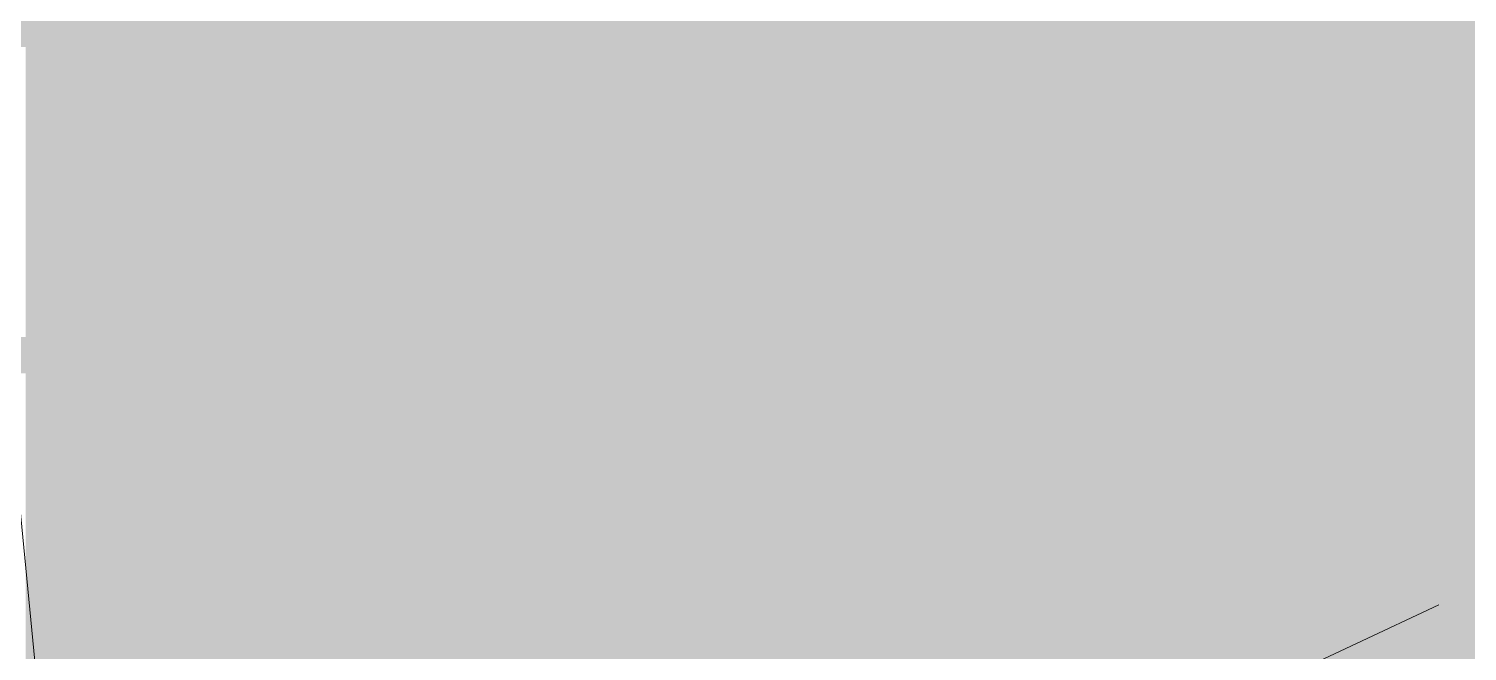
# Model space of a CAD drawing. Header units: millimetres. Extents: x 5 to 1315, y 5 to 292.
# Drawn here: x 1172.768 to 1176.59, y 97.01 to 98.665 of the extents above; entities that cross this region are included whole.
import ezdxf

# ---------------------------------------------------------------- set-up
doc = ezdxf.new("R2010")
doc.units = ezdxf.units.MM
doc.layers.add('EXISTING', color=7, linetype='Continuous')
doc.layers.add('IMAGES', color=7, linetype='Continuous')

# ---------------------------------------------------------------- blocks, each defined once
blk = doc.blocks.new('SHEET_03')
at = {"layer": 'EXISTING', "color": 250, "lineweight": 9}
for p, q in [((272.4392, 100.5542), (272.9076, 95.706)), ((272.777, 95.3793), (276.5142, 97.1338))]:
    blk.add_line(p, q, dxfattribs=at)
at = {"layer": 'IMAGES', "color": 7}
for points in [[(272.6636, 98.6172), (274.2055, 98.6172), (272.6636, 98.7136), (274.2055, 98.7136)], [(274.2055, 98.6172), (274.3018, 98.6172), (274.2055, 98.7136), (274.3018, 98.7136)], [(274.3018, 98.6172), (274.3982, 98.6172), (274.3018, 98.7136), (274.3982, 98.7136)], [(274.3982, 98.6172), (274.4945, 98.6172), (274.3982, 98.7136), (274.4945, 98.7136)], [(274.4945, 98.6172), (279.3127, 98.6172), (274.4945, 98.7136), (279.3127, 98.7136)], [(272.76, 98.0387), (272.8564, 98.0387), (272.76, 98.6172), (272.8564, 98.6172)], [(272.8564, 98.5208), (274.0127, 98.5208), (272.8564, 98.6172), (274.0127, 98.6172)], [(274.0127, 98.5208), (274.1091, 98.5208), (274.0127, 98.6172), (274.1091, 98.6172)], [(274.1091, 98.5208), (274.2055, 98.5208), (274.1091, 98.6172), (274.2055, 98.6172)], [(274.2055, 98.5208), (274.3018, 98.5208), (274.2055, 98.6172), (274.3018, 98.6172)], [(274.3018, 98.5208), (274.3982, 98.5208), (274.3018, 98.6172), (274.3982, 98.6172)], [(274.3982, 98.5208), (274.4945, 98.5208), (274.3982, 98.6172), (274.4945, 98.6172)], [(274.4945, 98.5208), (279.12, 98.5208), (274.4945, 98.6172), (279.12, 98.6172)], [(272.8564, 98.4244), (273.7236, 98.4244), (272.8564, 98.5208), (273.7236, 98.5208)], [(273.7236, 98.4244), (273.82, 98.4244), (273.7236, 98.5208), (273.82, 98.5208)], [(273.82, 98.4244), (273.9164, 98.4244), (273.82, 98.5208), (273.9164, 98.5208)], [(273.9164, 98.4244), (274.0127, 98.4244), (273.9164, 98.5208), (274.0127, 98.5208)], [(274.0127, 98.4244), (278.9273, 98.4244), (274.0127, 98.5208), (278.9273, 98.5208)], [(272.8564, 98.328), (273.4345, 98.328), (272.8564, 98.4244), (273.4345, 98.4244)], [(273.4345, 98.328), (273.5309, 98.328), (273.4345, 98.4244), (273.5309, 98.4244)], [(273.5309, 98.328), (273.6273, 98.328), (273.5309, 98.4244), (273.6273, 98.4244)], [(273.6273, 98.328), (273.7236, 98.328), (273.6273, 98.4244), (273.7236, 98.4244)], [(273.7236, 98.328), (273.82, 98.328), (273.7236, 98.4244), (273.82, 98.4244)], [(273.82, 98.328), (273.9164, 98.328), (273.82, 98.4244), (273.9164, 98.4244)], [(273.9164, 98.328), (278.7345, 98.328), (273.9164, 98.4244), (278.7345, 98.4244)], [(272.8564, 98.1352), (273.0491, 98.1352), (272.8564, 98.328), (273.0491, 98.328)], [(273.0491, 98.2316), (273.1455, 98.2316), (273.0491, 98.328), (273.1455, 98.328)], [(273.1455, 98.2316), (273.3382, 98.2316), (273.1455, 98.328), (273.3382, 98.328)], [(273.3382, 98.2316), (273.4345, 98.2316), (273.3382, 98.328), (273.4345, 98.328)], [(273.4345, 98.2316), (273.5309, 98.2316), (273.4345, 98.328), (273.5309, 98.328)], [(273.5309, 98.2316), (273.6273, 98.2316), (273.5309, 98.328), (273.6273, 98.328)], [(273.6273, 98.2316), (273.7236, 98.2316), (273.6273, 98.328), (273.7236, 98.328)], [(273.7236, 98.2316), (278.4455, 98.2316), (273.7236, 98.328), (278.4455, 98.328)], [(273.0491, 98.1352), (273.1455, 98.1352), (273.0491, 98.2316), (273.1455, 98.2316)], [(273.1455, 98.1352), (273.2418, 98.1352), (273.1455, 98.2316), (273.2418, 98.2316)], [(273.2418, 98.1352), (273.3382, 98.1352), (273.2418, 98.2316), (273.3382, 98.2316)], [(273.3382, 98.1352), (273.4345, 98.1352), (273.3382, 98.2316), (273.4345, 98.2316)], [(273.4345, 98.1352), (278.2527, 98.1352), (273.4345, 98.2316), (278.2527, 98.2316)], [(272.8564, 98.0387), (272.9527, 98.0387), (272.8564, 98.1352), (272.9527, 98.1352)], [(272.9527, 98.0387), (273.0491, 98.0387), (272.9527, 98.1352), (273.0491, 98.1352)], [(273.0491, 98.0387), (273.1455, 98.0387), (273.0491, 98.1352), (273.1455, 98.1352)], [(273.1455, 98.0387), (273.3382, 98.0387), (273.1455, 98.1352), (273.3382, 98.1352)], [(273.3382, 98.0387), (277.9636, 98.0387), (273.3382, 98.1352), (277.9636, 98.1352)], [(272.76, 97.8459), (272.8564, 97.8459), (272.76, 98.0387), (272.8564, 98.0387)], [(272.8564, 97.9423), (272.9527, 97.9423), (272.8564, 98.0387), (272.9527, 98.0387)], [(272.9527, 97.9423), (273.0491, 97.9423), (272.9527, 98.0387), (273.0491, 98.0387)], [(273.0491, 97.9423), (273.1455, 97.9423), (273.0491, 98.0387), (273.1455, 98.0387)], [(273.1455, 97.9423), (277.9636, 97.9423), (273.1455, 98.0387), (277.9636, 98.0387)], [(272.8564, 97.8459), (277.7709, 97.8459), (272.8564, 97.9423), (277.7709, 97.9423)], [(272.6636, 97.7495), (272.8564, 97.7495), (272.6636, 97.8459), (272.8564, 97.8459)], [(272.8564, 97.1711), (272.9527, 97.1711), (272.8564, 97.8459), (272.9527, 97.8459)], [(272.9527, 97.7495), (277.3855, 97.7495), (272.9527, 97.8459), (277.3855, 97.8459)], [(272.76, 96.5927), (272.8564, 96.5927), (272.76, 97.7495), (272.8564, 97.7495)], [(272.9527, 97.6531), (277.2891, 97.6531), (272.9527, 97.7495), (277.2891, 97.7495)], [(272.9527, 97.4603), (277, 97.4603), (272.9527, 97.6531), (277, 97.6531)], [(272.9527, 97.3639), (276.6145, 97.3639), (272.9527, 97.4603), (276.6145, 97.4603)], [(272.9527, 97.2675), (276.4218, 97.2675), (272.9527, 97.3639), (276.4218, 97.3639)], [(276.4218, 97.2675), (276.5182, 97.2675), (276.4218, 97.3639), (276.5182, 97.3639)], [(276.5182, 97.2675), (276.6145, 97.2675), (276.5182, 97.3639), (276.6145, 97.3639)], [(272.9527, 97.1711), (276.3255, 97.1711), (272.9527, 97.2675), (276.3255, 97.2675)], [(276.3255, 97.1711), (276.4218, 97.1711), (276.3255, 97.2675), (276.4218, 97.2675)], [(276.4218, 97.1711), (276.5182, 97.1711), (276.4218, 97.2675), (276.5182, 97.2675)], [(276.5182, 97.1711), (276.6145, 97.1711), (276.5182, 97.2675), (276.6145, 97.2675)], [(272.8564, 96.4963), (272.9527, 96.4963), (272.8564, 97.1711), (272.9527, 97.1711)], [(272.9527, 96.4963), (273.0491, 96.4963), (272.9527, 97.1711), (273.0491, 97.1711)], [(273.0491, 97.0747), (276.0364, 97.0747), (273.0491, 97.1711), (276.0364, 97.1711)], [(276.0364, 97.0747), (276.1327, 97.0747), (276.0364, 97.1711), (276.1327, 97.1711)], [(276.1327, 97.0747), (276.2291, 97.0747), (276.1327, 97.1711), (276.2291, 97.1711)], [(276.2291, 97.0747), (276.5182, 97.0747), (276.2291, 97.1711), (276.5182, 97.1711)], [(276.5182, 97.0747), (276.8073, 97.0747), (276.5182, 97.1711), (276.8073, 97.1711)], [(273.0491, 96.9783), (275.8436, 96.9783), (273.0491, 97.0747), (275.8436, 97.0747)], [(275.8436, 96.9783), (276.0364, 96.9783), (275.8436, 97.0747), (276.0364, 97.0747)], [(276.0364, 96.9783), (276.1327, 96.9783), (276.0364, 97.0747), (276.1327, 97.0747)], [(276.1327, 96.9783), (276.2291, 96.9783), (276.1327, 97.0747), (276.2291, 97.0747)], [(276.2291, 96.9783), (276.3255, 96.9783), (276.2291, 97.0747), (276.3255, 97.0747)], [(276.3255, 96.9783), (276.4218, 96.9783), (276.3255, 97.0747), (276.4218, 97.0747)], [(276.4218, 96.9783), (276.5182, 96.9783), (276.4218, 97.0747), (276.5182, 97.0747)], [(276.5182, 96.9783), (276.6145, 96.9783), (276.5182, 97.0747), (276.6145, 97.0747)]]:
    blk.add_solid(points, dxfattribs=at)

msp = doc.modelspace()

# ---------------------------------------------------------------- block references
msp.add_blockref('SHEET_03', (900, 0))

doc.saveas('drawing.dxf')
